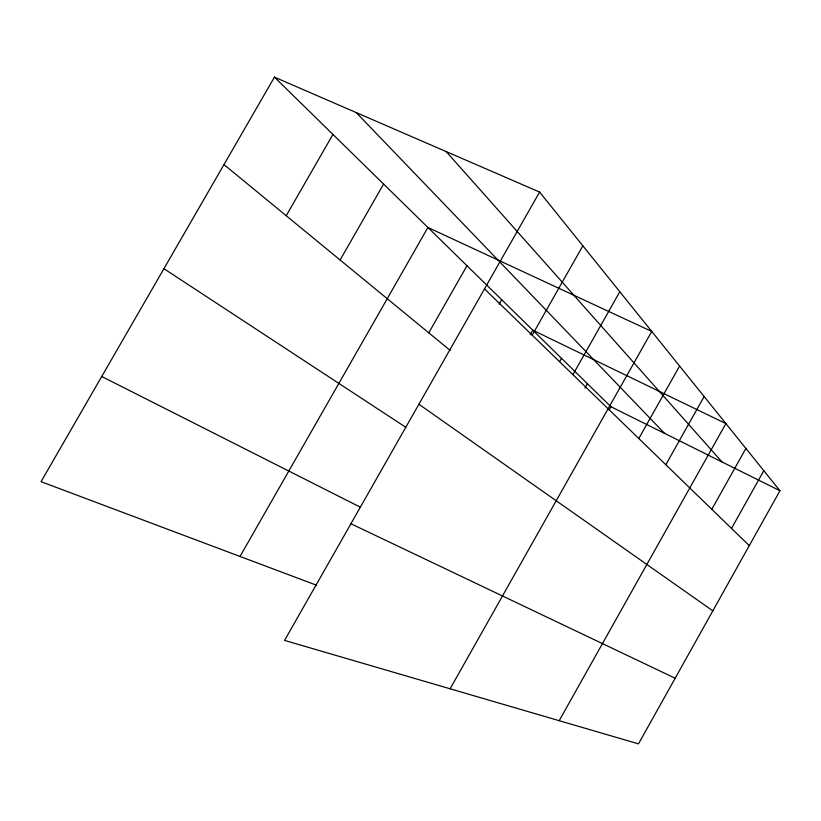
<?xml version="1.0" encoding="UTF-8"?>
<svg xmlns="http://www.w3.org/2000/svg" width="821" height="821" viewBox="0 0 821 821"><rect width="100%" height="100%" fill="white"/><g stroke="black" fill="none" stroke-linecap="round" stroke-linejoin="round"><path stroke-width="1.23" d="M539.592 192.063L779.95 490.753L638.481 743.867L284.569 640.401L539.592 192.063L274.44 77.133L41.05 481.681L316.557 585.219M559.193 720.684L725.897 423.595L532.757 330.165L530.233 334.619M711.797 509.297L745.899 448.44M731.511 528.416L763.807 470.7M638.8 438.517L679.603 366.053M665.821 464.717L704.141 396.543M572.925 374.643L619.804 291.742M584.921 388.138L587.415 383.715M450.113 688.798L651.73 331.427L427.905 227.468L240.03 556.453M609.049 410.028L610.916 406.723L274.44 77.133M532.193 335.163L582.848 245.828M559.635 361.609L561.502 358.325M428.778 332.823L466.985 265.747M499.178 304.201L501.703 299.747M340.11 259.99L383.602 184.068M286.221 215.718L332.936 134.439M350.926 523.747L675.16 678.238M610.916 406.723L779.95 490.753M101.732 376.5L360.327 507.183M163.923 268.693L405.779 427.279M418.905 404.25L712.833 610.845M223.979 164.6L450.144 350.372M484.503 288.92L749.275 545.637M356.242 112.59L664.589 433.406M446.193 151.587L722.018 461.956"/></g></svg>
